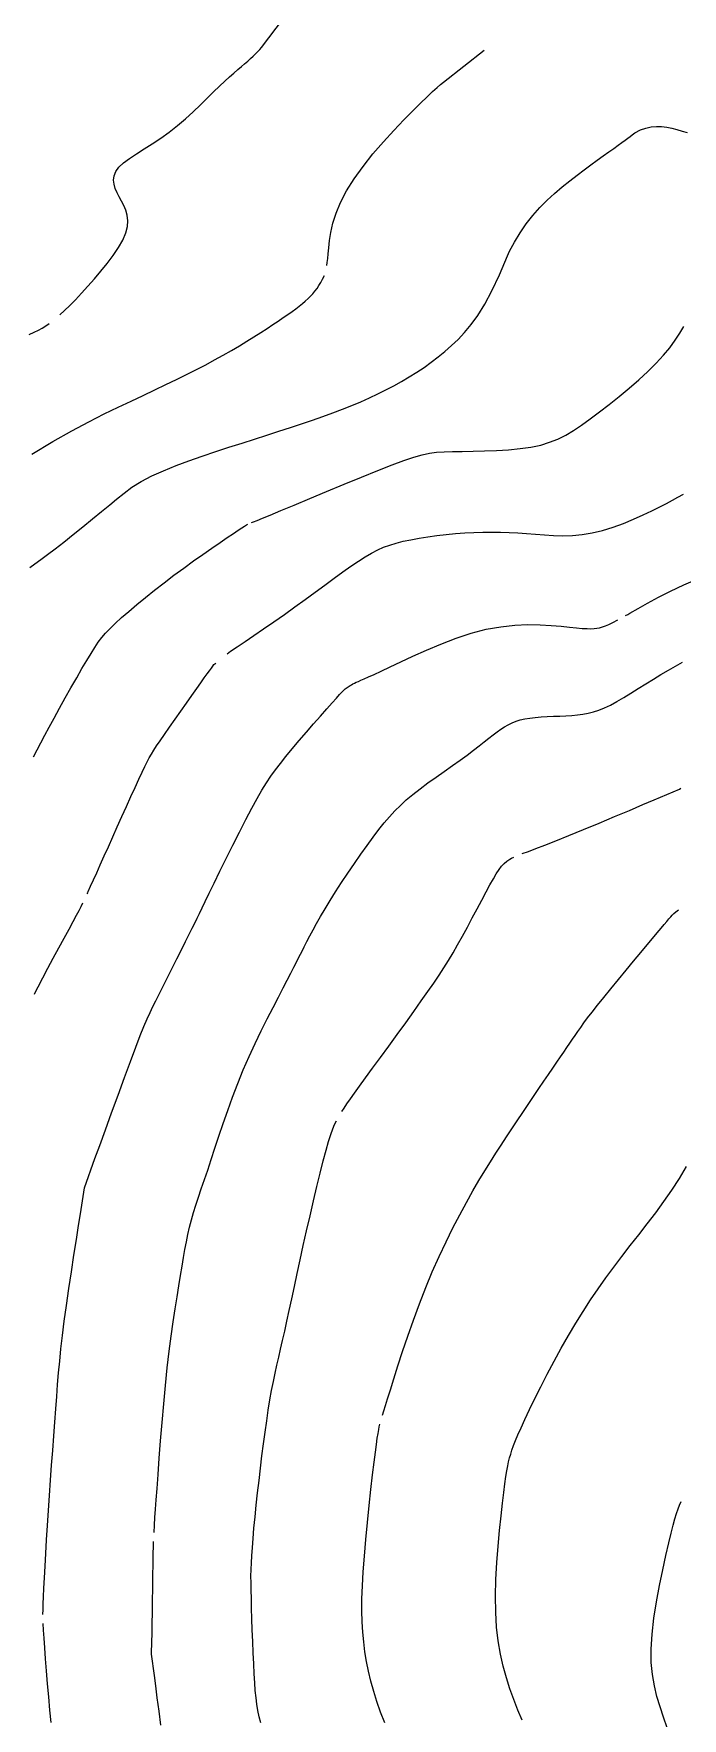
# Model space of a CAD drawing. Header units: millimetres. Extents: x 2235526 to 2245569, y 371981 to 382303.
# Drawn here: x 2243061.7 to 2243186.7, y 378522.7 to 378847.6 of the extents above; entities that cross this region are included whole.
import ezdxf

# ---------------------------------------------------------------- set-up
doc = ezdxf.new("R2010")
doc.units = ezdxf.units.MM
doc.linetypes.add('CONTI', pattern=[0])
for name, color, linetype, transparency in [('145', 10, 'CONTI', 0.7), ('147', 10, 'CONTI', 0.7), ('149', 10, 'CONTI', 0.7), ('151', 10, 'CONTI', 0.7), ('153', 10, 'CONTI', 0.7), ('155', 10, 'CONTI', 0.7), ('157', 10, 'CONTI', 0.7), ('159', 10, 'CONTI', 0.7), ('161', 10, 'CONTI', 0.7), ('163', 10, 'CONTI', 0.7), ('165', 10, 'CONTI', 0.7)]:
    doc.layers.add(name, color=color, linetype=linetype, transparency=transparency)

msp = doc.modelspace()

# ---------------------------------------------------------------- linework, layer by layer
at = {"layer": '145', "elevation": 145}
for points in [[(2243066.75, 378793.34), (2243067.68, 378794.19), (2243068.68, 378795.17), (2243069.77, 378796.27), (2243070.94, 378797.51), (2243072.2, 378798.89), (2243073.44, 378800.27), (2243074.69, 378801.75), (2243075.93, 378803.27), (2243077.08, 378804.8), (2243078.09, 378806.32), (2243078.93, 378807.78), (2243079.52, 378809.14), (2243079.84, 378810.38), (2243079.91, 378811.51), (2243079.78, 378812.55), (2243079.51, 378813.51), (2243079.12, 378814.41), (2243078.68, 378815.26), (2243078.23, 378816.09), (2243077.81, 378816.91), (2243077.47, 378817.73), (2243077.23, 378818.54), (2243077.15, 378819.35), (2243077.25, 378820.16), (2243077.58, 378820.98), (2243078.18, 378821.81), (2243079.06, 378822.64), (2243080.19, 378823.51), (2243081.53, 378824.4), (2243083.01, 378825.35), (2243084.6, 378826.35), (2243086.24, 378827.43), (2243087.87, 378828.59), (2243089.47, 378829.84), (2243091.01, 378831.15), (2243092.48, 378832.5), (2243093.88, 378833.83), (2243095.19, 378835.12), (2243096.42, 378836.34), (2243097.54, 378837.44), (2243098.56, 378838.41), (2243099.48, 378839.25), (2243100.31, 378839.98), (2243101.07, 378840.63), (2243101.76, 378841.21), (2243102.4, 378841.75), (2243102.99, 378842.26), (2243103.55, 378842.76), (2243104.07, 378843.25), (2243104.54, 378843.72), (2243104.97, 378844.15), (2243105.35, 378844.54), (2243105.67, 378844.88), (2243111.33, 378852.38)], [(2243060.85, 378789.55), (2243061.82, 378789.99), (2243062.65, 378790.4), (2243063.4, 378790.81), (2243064.08, 378791.23), (2243064.75, 378791.69)]]:
    msp.add_lwpolyline(points, dxfattribs=at)
at = {"layer": '147', "elevation": 147}
msp.add_lwpolyline([(2243118.22, 378802.87), (2243118.33, 378803.45), (2243118.43, 378804.19), (2243118.52, 378805.12), (2243118.62, 378806.29), (2243118.77, 378807.68), (2243119.02, 378809.26), (2243119.42, 378811.03), (2243120.01, 378812.96), (2243120.86, 378815.04), (2243122.01, 378817.26), (2243123.48, 378819.59), (2243125.22, 378821.98), (2243127.13, 378824.37), (2243129.13, 378826.7), (2243131.14, 378828.91), (2243133.06, 378830.93), (2243134.8, 378832.71), (2243136.31, 378834.2), (2243137.57, 378835.41), (2243138.62, 378836.39), (2243139.48, 378837.16), (2243140.17, 378837.75), (2243140.71, 378838.19), (2243148.59, 378844.39)], dxfattribs=at)
at = {"layer": '147'}
msp.add_lwpolyline([(2243061.4, 378766.49), (2243065.46, 378768.91), (2243069.1, 378770.97), (2243072.37, 378772.72), (2243075.32, 378774.24), (2243078.02, 378775.56), (2243080.51, 378776.73), (2243082.84, 378777.83), (2243085.07, 378778.88), (2243087.21, 378779.9), (2243089.25, 378780.89), (2243091.21, 378781.86), (2243093.09, 378782.81), (2243094.89, 378783.74), (2243096.62, 378784.67), (2243098.27, 378785.58), (2243099.86, 378786.48), (2243101.38, 378787.37), (2243102.83, 378788.25), (2243104.2, 378789.1), (2243105.5, 378789.92), (2243106.72, 378790.71), (2243107.85, 378791.46), (2243108.89, 378792.16), (2243109.85, 378792.82), (2243110.73, 378793.43), (2243111.53, 378794), (2243112.26, 378794.54), (2243112.92, 378795.05), (2243113.53, 378795.54), (2243114.09, 378796.02), (2243114.61, 378796.49), (2243115.09, 378796.95), (2243115.53, 378797.42), (2243115.95, 378797.91), (2243116.35, 378798.42), (2243116.72, 378798.98), (2243117.08, 378799.58), (2243117.43, 378800.23), (2243117.77, 378800.96)], dxfattribs=at)
at = {"layer": '149'}
for points in [[(2243177.57, 378828.43), (2243178.66, 378829), (2243179.72, 378829.38), (2243180.75, 378829.6), (2243181.77, 378829.68), (2243182.77, 378829.65), (2243183.75, 378829.52), (2243184.73, 378829.32), (2243185.71, 378829.07), (2243186.69, 378828.79), (2243187.67, 378828.5)], [(2243080.67, 378760.15), (2243082.48, 378761.24), (2243084.53, 378762.29), (2243086.77, 378763.3), (2243089.17, 378764.27), (2243091.67, 378765.21), (2243094.23, 378766.12), (2243096.82, 378766.98), (2243099.38, 378767.82), (2243101.89, 378768.63), (2243104.32, 378769.41), (2243106.69, 378770.16), (2243108.99, 378770.9), (2243111.22, 378771.62), (2243113.37, 378772.33), (2243115.45, 378773.04), (2243117.46, 378773.74), (2243119.38, 378774.44), (2243121.24, 378775.15), (2243123.03, 378775.87), (2243124.76, 378776.59), (2243126.43, 378777.34), (2243128.05, 378778.1), (2243129.63, 378778.88), (2243131.16, 378779.69), (2243132.66, 378780.52), (2243134.13, 378781.39), (2243135.57, 378782.29), (2243136.97, 378783.23), (2243138.34, 378784.21), (2243139.69, 378785.24), (2243141, 378786.31), (2243142.29, 378787.44), (2243143.55, 378788.62), (2243144.8, 378789.94), (2243146.06, 378791.46), (2243147.34, 378793.25), (2243148.66, 378795.4), (2243150.04, 378797.97), (2243151.49, 378801.05), (2243153.03, 378804.7)]]:
    msp.add_lwpolyline(points, dxfattribs=at)
at = {"layer": '149', "elevation": 149}
for points in [[(2243153.03, 378804.7), (2243153.47, 378805.6), (2243154.43, 378807.39), (2243155.49, 378809.17), (2243156.66, 378810.88), (2243157.93, 378812.5), (2243159.28, 378814.02), (2243160.69, 378815.44), (2243162.13, 378816.77), (2243163.6, 378818.02), (2243165.05, 378819.2), (2243166.47, 378820.3), (2243167.83, 378821.33), (2243169.13, 378822.3), (2243170.36, 378823.19), (2243171.51, 378824.02), (2243172.57, 378824.77), (2243173.53, 378825.45), (2243174.38, 378826.05), (2243175.11, 378826.58), (2243175.74, 378827.04), (2243176.27, 378827.43), (2243176.71, 378827.76), (2243177.06, 378828.04), (2243177.35, 378828.26), (2243177.57, 378828.43)], [(2243060.97, 378744.66), (2243061.96, 378745.36), (2243063.1, 378746.17), (2243064.4, 378747.12), (2243065.88, 378748.24), (2243067.56, 378749.54), (2243069.36, 378750.98), (2243071.23, 378752.49), (2243073.07, 378753.99), (2243074.81, 378755.43), (2243076.39, 378756.73), (2243077.71, 378757.83), (2243080.67, 378760.15)]]:
    msp.add_lwpolyline(points, dxfattribs=at)
at = {"layer": '151', "elevation": 151}
for points in [[(2243103.69, 378753.29), (2243104.11, 378753.44), (2243104.79, 378753.71), (2243105.83, 378754.13), (2243107.34, 378754.74), (2243109.4, 378755.6), (2243111.95, 378756.67), (2243114.93, 378757.92), (2243118.19, 378759.29), (2243121.57, 378760.7), (2243124.9, 378762.07), (2243128.04, 378763.34), (2243130.81, 378764.43), (2243133.1, 378765.29), (2243134.99, 378765.92), (2243136.59, 378766.38), (2243138.02, 378766.68), (2243139.4, 378766.86), (2243140.83, 378766.96), (2243142.44, 378767), (2243144.32, 378767.03), (2243146.41, 378767.06), (2243148.65, 378767.11), (2243150.96, 378767.2), (2243153.27, 378767.34), (2243155.5, 378767.55), (2243157.58, 378767.85), (2243159.46, 378768.25), (2243161.16, 378768.77), (2243162.75, 378769.41), (2243164.27, 378770.17), (2243165.78, 378771.07), (2243167.33, 378772.11), (2243168.98, 378773.29), (2243170.77, 378774.62), (2243172.65, 378776.07), (2243174.58, 378777.61), (2243176.5, 378779.2), (2243178.37, 378780.83), (2243180.13, 378782.45), (2243181.72, 378784.03), (2243183.12, 378785.56), (2243184.32, 378787.02), (2243185.36, 378788.44), (2243186.25, 378789.8), (2243187.02, 378791.13)], [(2243061.73, 378708.11), (2243062.43, 378709.47), (2243063.13, 378710.84), (2243063.88, 378712.28), (2243064.72, 378713.85), (2243065.67, 378715.61), (2243066.72, 378717.5), (2243067.82, 378719.47), (2243068.93, 378721.44), (2243070.03, 378723.35), (2243071.05, 378725.14), (2243071.98, 378726.73), (2243072.79, 378728.07), (2243073.5, 378729.22), (2243074.17, 378730.21), (2243074.86, 378731.12), (2243075.6, 378731.99), (2243076.45, 378732.88), (2243077.47, 378733.86), (2243078.67, 378734.96), (2243080.06, 378736.17), (2243081.6, 378737.48), (2243083.27, 378738.85), (2243085.04, 378740.26), (2243086.88, 378741.7), (2243088.77, 378743.13), (2243090.67, 378744.53), (2243092.55, 378745.89), (2243094.37, 378747.17), (2243096.09, 378748.36), (2243097.66, 378749.44), (2243099.05, 378750.39), (2243100.23, 378751.18), (2243101.16, 378751.8), (2243101.86, 378752.27), (2243102.38, 378752.61), (2243102.74, 378752.85), (2243103, 378753)]]:
    msp.add_lwpolyline(points, dxfattribs=at)
at = {"layer": '153', "elevation": 153}
for points in [[(2243099.05, 378727.96), (2243099.7, 378728.48), (2243100.96, 378729.34), (2243102.48, 378730.36), (2243104.19, 378731.53), (2243106.06, 378732.81), (2243108.04, 378734.17), (2243110.07, 378735.58), (2243112.1, 378737.02), (2243114.09, 378738.46), (2243116.02, 378739.87), (2243117.87, 378741.24), (2243119.65, 378742.55), (2243121.32, 378743.77), (2243122.89, 378744.88), (2243124.33, 378745.87), (2243125.65, 378746.71), (2243126.87, 378747.42), (2243128.04, 378748.02), (2243129.18, 378748.53), (2243130.36, 378748.96), (2243131.6, 378749.34), (2243132.94, 378749.68), (2243134.42, 378749.99), (2243136.01, 378750.28), (2243137.7, 378750.55), (2243139.45, 378750.79), (2243141.24, 378750.99), (2243143.04, 378751.17), (2243144.84, 378751.3), (2243146.59, 378751.39), (2243148.32, 378751.44), (2243150.02, 378751.46), (2243151.71, 378751.44), (2243153.39, 378751.38), (2243155.07, 378751.3), (2243156.75, 378751.18), (2243158.45, 378751.05), (2243160.18, 378750.91), (2243161.93, 378750.8), (2243163.72, 378750.76), (2243165.56, 378750.81), (2243167.45, 378750.98), (2243169.39, 378751.3), (2243171.39, 378751.78), (2243173.42, 378752.41), (2243175.42, 378753.14), (2243177.37, 378753.94), (2243179.21, 378754.76), (2243180.9, 378755.57), (2243182.41, 378756.32), (2243183.71, 378757), (2243184.85, 378757.61), (2243185.9, 378758.2), (2243186.95, 378758.79)], [(2243072.06, 378681.7), (2243072.16, 378681.91), (2243072.26, 378682.13), (2243072.72, 378683.16), (2243073.26, 378684.38), (2243073.89, 378685.78), (2243074.58, 378687.32), (2243075.33, 378689), (2243076.13, 378690.79), (2243076.98, 378692.68), (2243077.86, 378694.63), (2243078.75, 378696.61), (2243079.64, 378698.57), (2243080.49, 378700.45), (2243081.3, 378702.21), (2243082.02, 378703.79), (2243082.65, 378705.15), (2243083.17, 378706.25), (2243083.61, 378707.15), (2243084.02, 378707.92), (2243084.43, 378708.64), (2243084.89, 378709.38), (2243085.44, 378710.22), (2243086.12, 378711.23), (2243086.97, 378712.46), (2243087.94, 378713.86), (2243089, 378715.38), (2243090.1, 378716.95), (2243091.19, 378718.5), (2243092.22, 378719.97), (2243093.16, 378721.29), (2243093.96, 378722.41), (2243094.62, 378723.34), (2243095.17, 378724.11), (2243095.62, 378724.72), (2243095.98, 378725.21), (2243096.27, 378725.6), (2243096.49, 378725.9), (2243096.86, 378726.2)], [(2243061.91, 378662.37), (2243062.25, 378663.05), (2243062.62, 378663.79), (2243063.49, 378665.48), (2243064.48, 378667.34), (2243065.52, 378669.3), (2243066.58, 378671.27), (2243067.61, 378673.16), (2243068.55, 378674.89), (2243069.36, 378676.37), (2243070.01, 378677.56), (2243070.51, 378678.5), (2243070.91, 378679.27), (2243071.24, 378679.94)]]:
    msp.add_lwpolyline(points, dxfattribs=at)
at = {"layer": '155', "elevation": 155}
for points in [[(2243175.81, 378735.35), (2243176.22, 378735.58), (2243176.65, 378735.83), (2243178.23, 378736.74), (2243180.07, 378737.77), (2243182.16, 378738.91), (2243184.5, 378740.09), (2243187.07, 378741.3), (2243189.88, 378742.5), (2243192.91, 378743.64), (2243196.15, 378744.71), (2243199.5, 378745.68), (2243202.86, 378746.56), (2243206.1, 378747.34), (2243209.14, 378748.03), (2243211.84, 378748.6), (2243214.11, 378749.07), (2243219.35, 378750.18), (2243219.37, 378750.2)], [(2243063.53, 378542.73), (2243063.54, 378543.7), (2243063.58, 378544.8), (2243063.64, 378546.15), (2243063.72, 378547.83), (2243063.82, 378549.81), (2243063.94, 378552.05), (2243064.08, 378554.51), (2243064.23, 378557.15), (2243064.39, 378559.92), (2243064.58, 378562.78), (2243064.77, 378565.69), (2243064.98, 378568.61), (2243065.19, 378571.52), (2243065.4, 378574.38), (2243065.61, 378577.17), (2243065.82, 378579.85), (2243066.01, 378582.39), (2243066.19, 378584.78), (2243066.36, 378587.07), (2243066.55, 378589.33), (2243066.76, 378591.61), (2243067, 378593.99), (2243067.29, 378596.54), (2243067.64, 378599.31), (2243068.05, 378602.35), (2243068.51, 378605.57), (2243069, 378608.84), (2243069.49, 378612.04), (2243069.96, 378615.05), (2243070.38, 378617.75), (2243070.74, 378620.01), (2243071.53, 378625.01), (2243073.55, 378630.65), (2243074.47, 378633.2), (2243075.56, 378636.21), (2243076.76, 378639.5), (2243078, 378642.91), (2243079.23, 378646.27), (2243080.39, 378649.4), (2243081.42, 378652.14), (2243082.28, 378654.36), (2243083, 378656.14), (2243083.61, 378657.59), (2243084.17, 378658.82), (2243084.71, 378659.95), (2243085.29, 378661.1), (2243085.94, 378662.38), (2243086.7, 378663.88), (2243087.55, 378665.56), (2243088.44, 378667.34), (2243089.34, 378669.14), (2243090.21, 378670.88), (2243091.01, 378672.5), (2243091.72, 378673.92), (2243092.29, 378675.09), (2243092.78, 378676.08), (2243093.23, 378677), (2243093.68, 378677.93), (2243094.19, 378678.98), (2243094.8, 378680.24), (2243095.57, 378681.82), (2243096.53, 378683.78), (2243097.64, 378686.05), (2243098.86, 378688.51), (2243100.13, 378691.07), (2243101.41, 378693.61), (2243102.65, 378696.02), (2243103.79, 378698.21), (2243104.81, 378700.08), (2243105.72, 378701.68), (2243106.59, 378703.09), (2243107.44, 378704.37), (2243108.32, 378705.6), (2243109.28, 378706.85), (2243110.36, 378708.19), (2243111.58, 378709.67), (2243112.91, 378711.25), (2243114.3, 378712.87), (2243115.68, 378714.47), (2243117.01, 378715.99), (2243118.21, 378717.36), (2243119.25, 378718.53), (2243120.08, 378719.44), (2243120.71, 378720.13), (2243121.18, 378720.63), (2243121.53, 378720.97), (2243121.79, 378721.21), (2243121.99, 378721.37), (2243122.16, 378721.5), (2243122.34, 378721.62), (2243122.53, 378721.75), (2243122.74, 378721.89), (2243122.98, 378722.03), (2243123.25, 378722.18), (2243123.56, 378722.33), (2243123.91, 378722.5), (2243124.31, 378722.68), (2243124.81, 378722.9), (2243125.46, 378723.18), (2243126.29, 378723.54), (2243127.36, 378724.03), (2243128.72, 378724.66), (2243130.42, 378725.46), (2243132.47, 378726.44), (2243134.84, 378727.54), (2243137.46, 378728.72), (2243140.24, 378729.88), (2243143.14, 378730.98), (2243146.07, 378731.95), (2243148.97, 378732.71), (2243151.78, 378733.22), (2243154.46, 378733.51), (2243156.99, 378733.61), (2243159.34, 378733.58), (2243161.47, 378733.46), (2243163.37, 378733.3), (2243165.01, 378733.13), (2243166.37, 378732.99), (2243167.48, 378732.9), (2243168.39, 378732.85), (2243169.13, 378732.83), (2243169.75, 378732.86), (2243170.3, 378732.92), (2243170.81, 378733.02), (2243171.35, 378733.17), (2243171.93, 378733.38), (2243172.59, 378733.66), (2243173.38, 378734.04), (2243174.34, 378734.54)], [(2243065.1, 378521.9), (2243064.86, 378524.32), (2243064.63, 378526.84), (2243064.41, 378529.38), (2243064.21, 378531.87), (2243064.03, 378534.21), (2243063.87, 378536.34), (2243063.74, 378538.16), (2243063.63, 378539.72), (2243063.57, 378540.97)]]:
    msp.add_lwpolyline(points, dxfattribs=at)
at = {"layer": '157', "elevation": 157}
for points in [[(2243084.93, 378558.55), (2243085.01, 378559.97), (2243085.11, 378561.44), (2243085.22, 378563.04), (2243085.36, 378564.88), (2243085.52, 378567.03), (2243085.72, 378569.76), (2243085.95, 378572.86), (2243086.21, 378576.22), (2243086.49, 378579.75), (2243086.8, 378583.34), (2243087.13, 378586.9), (2243087.48, 378590.3), (2243087.85, 378593.49), (2243088.23, 378596.44), (2243088.62, 378599.17), (2243089, 378601.68), (2243089.37, 378604.01), (2243089.72, 378606.14), (2243090.05, 378608.1), (2243090.35, 378609.9), (2243090.63, 378611.57), (2243090.9, 378613.13), (2243091.17, 378614.6), (2243091.46, 378616.03), (2243091.78, 378617.42), (2243092.14, 378618.81), (2243092.54, 378620.23), (2243092.99, 378621.7), (2243093.5, 378623.23), (2243094.04, 378624.85), (2243094.64, 378626.59), (2243095.28, 378628.45), (2243095.96, 378630.46), (2243096.68, 378632.64), (2243097.45, 378634.97), (2243098.27, 378637.41), (2243099.14, 378639.93), (2243100.08, 378642.52), (2243101.07, 378645.13), (2243102.13, 378647.75), (2243103.26, 378650.34), (2243104.42, 378652.87), (2243105.6, 378655.31), (2243106.75, 378657.63), (2243107.87, 378659.8), (2243108.9, 378661.78), (2243109.82, 378663.55), (2243110.62, 378665.08), (2243111.31, 378666.41), (2243111.91, 378667.58), (2243112.44, 378668.63), (2243112.93, 378669.6), (2243113.41, 378670.55), (2243113.89, 378671.51), (2243114.41, 378672.52), (2243114.97, 378673.61), (2243115.58, 378674.76), (2243116.27, 378676.01), (2243117.03, 378677.36), (2243117.89, 378678.81), (2243118.85, 378680.39), (2243119.92, 378682.08), (2243121.07, 378683.87), (2243122.29, 378685.7), (2243123.54, 378687.54), (2243124.78, 378689.33), (2243126, 378691.05), (2243127.17, 378692.64), (2243128.25, 378694.08), (2243129.29, 378695.37), (2243130.3, 378696.57), (2243131.33, 378697.68), (2243132.41, 378698.75), (2243133.56, 378699.8), (2243134.83, 378700.86), (2243136.23, 378701.96), (2243137.73, 378703.08), (2243139.29, 378704.2), (2243140.87, 378705.32), (2243142.43, 378706.42), (2243143.91, 378707.47), (2243145.29, 378708.46), (2243146.52, 378709.38), (2243147.61, 378710.22), (2243148.59, 378710.99), (2243149.48, 378711.7), (2243150.3, 378712.34), (2243151.06, 378712.92), (2243151.78, 378713.44), (2243152.49, 378713.9), (2243153.21, 378714.31), (2243153.94, 378714.67), (2243154.7, 378714.97), (2243155.52, 378715.23), (2243156.4, 378715.44), (2243157.36, 378715.61), (2243158.41, 378715.73), (2243159.54, 378715.82), (2243160.71, 378715.89), (2243161.92, 378715.94), (2243163.12, 378715.99), (2243164.31, 378716.05), (2243165.45, 378716.11), (2243166.54, 378716.21), (2243167.57, 378716.34), (2243168.59, 378716.53), (2243169.61, 378716.78), (2243170.65, 378717.12), (2243171.74, 378717.56), (2243172.9, 378718.11), (2243174.14, 378718.78), (2243175.46, 378719.55), (2243176.84, 378720.4), (2243178.26, 378721.3), (2243179.71, 378722.22), (2243181.17, 378723.13), (2243182.63, 378724.02), (2243184.06, 378724.85), (2243185.46, 378725.63), (2243186.81, 378726.35)], [(2243086.26, 378521.38), (2243085.9, 378524.1), (2243085.57, 378526.68), (2243085.28, 378529.01), (2243085.03, 378530.97), (2243084.46, 378535.12), (2243084.47, 378535.36), (2243084.58, 378539.27), (2243084.6, 378541.02), (2243084.62, 378543.1), (2243084.65, 378545.4), (2243084.68, 378547.8), (2243084.71, 378550.2), (2243084.75, 378552.51), (2243084.79, 378554.6), (2243084.82, 378555.74), (2243084.86, 378556.79)]]:
    msp.add_lwpolyline(points, dxfattribs=at)
at = {"layer": '159', "elevation": 159}
for points in [[(2243155.91, 378689.46), (2243157.08, 378689.89), (2243158.51, 378690.43), (2243160.26, 378691.09), (2243162.37, 378691.92), (2243164.91, 378692.94), (2243167.73, 378694.1), (2243170.71, 378695.34), (2243173.69, 378696.59), (2243176.55, 378697.8), (2243179.14, 378698.9), (2243181.33, 378699.83), (2243186.19, 378701.89), (2243186.46, 378702.08)], [(2243121.12, 378639.7), (2243121.58, 378640.4), (2243122.12, 378641.21), (2243122.78, 378642.16), (2243123.59, 378643.29), (2243124.55, 378644.64), (2243125.72, 378646.25), (2243127.06, 378648.1), (2243128.56, 378650.15), (2243130.16, 378652.35), (2243131.8, 378654.61), (2243133.44, 378656.86), (2243135, 378659.03), (2243136.45, 378661.05), (2243137.73, 378662.86), (2243138.86, 378664.49), (2243139.88, 378666), (2243140.81, 378667.44), (2243141.7, 378668.87), (2243142.56, 378670.32), (2243143.45, 378671.86), (2243144.37, 378673.52), (2243145.32, 378675.27), (2243146.27, 378677.05), (2243147.2, 378678.81), (2243148.1, 378680.5), (2243148.93, 378682.07), (2243149.68, 378683.45), (2243150.33, 378684.62), (2243150.9, 378685.59), (2243151.42, 378686.38), (2243151.91, 378687.03), (2243152.4, 378687.56), (2243152.91, 378687.99), (2243153.48, 378688.37), (2243153.86, 378688.58), (2243154.29, 378688.79)], [(2243105.49, 378521.83), (2243105.19, 378523.03), (2243104.95, 378524.22), (2243104.75, 378525.42), (2243104.59, 378526.69), (2243104.45, 378528.06), (2243104.34, 378529.59), (2243104.24, 378531.31), (2243104.14, 378533.24), (2243104.04, 378535.34), (2243103.96, 378537.53), (2243103.87, 378539.75), (2243103.8, 378541.91), (2243103.74, 378543.95), (2243103.69, 378545.81), (2243103.65, 378547.42), (2243103.63, 378548.84), (2243103.62, 378550.15), (2243103.64, 378551.41), (2243103.69, 378552.69), (2243103.77, 378554.08), (2243103.88, 378555.64), (2243104.03, 378557.42), (2243104.2, 378559.41), (2243104.41, 378561.56), (2243104.64, 378563.83), (2243104.9, 378566.19), (2243105.17, 378568.58), (2243105.45, 378570.98), (2243105.74, 378573.35), (2243106.03, 378575.66), (2243106.34, 378577.91), (2243106.65, 378580.07), (2243106.96, 378582.14), (2243107.28, 378584.1), (2243107.6, 378585.93), (2243107.93, 378587.64), (2243108.26, 378589.25), (2243108.61, 378590.8), (2243108.96, 378592.35), (2243109.33, 378593.93), (2243109.71, 378595.58), (2243110.12, 378597.36), (2243110.55, 378599.28), (2243111, 378601.37), (2243111.48, 378603.6), (2243111.99, 378605.97), (2243112.53, 378608.48), (2243113.1, 378611.11), (2243113.7, 378613.87), (2243114.35, 378616.73), (2243115.01, 378619.63), (2243115.68, 378622.5), (2243116.34, 378625.27), (2243116.97, 378627.87), (2243117.56, 378630.22), (2243118.1, 378632.26), (2243118.58, 378633.94), (2243119, 378635.28), (2243119.38, 378636.36), (2243119.73, 378637.22), (2243120.07, 378637.94)]]:
    msp.add_lwpolyline(points, dxfattribs=at)
at = {"layer": '161', "elevation": 161}
for points in [[(2243128.95, 378581.18), (2243129.2, 378581.98), (2243129.52, 378583.01), (2243129.94, 378584.35), (2243130.48, 378586.06), (2243131.14, 378588.18), (2243131.93, 378590.66), (2243132.83, 378593.42), (2243133.83, 378596.39), (2243134.91, 378599.5), (2243136.07, 378602.65), (2243137.3, 378605.79), (2243138.57, 378608.84), (2243139.89, 378611.79), (2243141.22, 378614.61), (2243142.55, 378617.29), (2243143.87, 378619.83), (2243145.15, 378622.21), (2243146.38, 378624.41), (2243147.56, 378626.43), (2243148.68, 378628.3), (2243149.76, 378630.04), (2243150.8, 378631.68), (2243151.84, 378633.27), (2243152.86, 378634.82), (2243153.9, 378636.37), (2243154.95, 378637.95), (2243156.01, 378639.53), (2243157.07, 378641.11), (2243158.1, 378642.65), (2243159.1, 378644.15), (2243160.06, 378645.57), (2243160.96, 378646.89), (2243161.78, 378648.11), (2243162.54, 378649.22), (2243163.25, 378650.25), (2243163.89, 378651.19), (2243164.5, 378652.06), (2243165.06, 378652.88), (2243165.59, 378653.66), (2243166.09, 378654.4), (2243166.61, 378655.15), (2243167.16, 378655.93), (2243167.78, 378656.8), (2243168.5, 378657.77), (2243169.36, 378658.9), (2243170.39, 378660.21), (2243171.61, 378661.72), (2243172.97, 378663.4), (2243174.42, 378665.16), (2243175.9, 378666.96), (2243177.35, 378668.71), (2243178.73, 378670.37), (2243179.97, 378671.85), (2243181.03, 378673.12), (2243181.91, 378674.19), (2243182.65, 378675.07), (2243183.26, 378675.79), (2243183.76, 378676.39), (2243184.17, 378676.87), (2243184.52, 378677.27), (2243184.82, 378677.6), (2243185.13, 378677.91), (2243185.52, 378678.24), (2243186.04, 378678.63)], [(2243129.4, 378521.86), (2243128.6, 378523.91), (2243127.9, 378525.93), (2243127.28, 378527.91), (2243126.75, 378529.86), (2243126.29, 378531.78), (2243125.9, 378533.68), (2243125.59, 378535.57), (2243125.34, 378537.45), (2243125.15, 378539.36), (2243125.04, 378541.35), (2243124.99, 378543.46), (2243125.01, 378545.74), (2243125.09, 378548.24), (2243125.25, 378550.98), (2243125.48, 378554.01), (2243125.76, 378557.21), (2243126.07, 378560.5), (2243126.4, 378563.74), (2243126.74, 378566.84), (2243127.06, 378569.67), (2243127.36, 378572.12), (2243127.59, 378574.03), (2243127.79, 378575.55), (2243127.96, 378576.74), (2243128.1, 378577.67), (2243128.23, 378578.38), (2243128.34, 378578.95), (2243128.45, 378579.42)]]:
    msp.add_lwpolyline(points, dxfattribs=at)
at = {"layer": '163', "elevation": 163}
msp.add_lwpolyline([(2243155.91, 378522.39), (2243155.08, 378524.32), (2243154.28, 378526.32), (2243153.53, 378528.38), (2243152.84, 378530.51), (2243152.22, 378532.75), (2243151.69, 378535.12), (2243151.27, 378537.63), (2243150.96, 378540.32), (2243150.78, 378543.2), (2243150.75, 378546.29), (2243150.83, 378549.5), (2243151.01, 378552.74), (2243151.25, 378555.93), (2243151.53, 378558.96), (2243151.83, 378561.75), (2243152.11, 378564.21), (2243152.35, 378566.26), (2243152.57, 378567.94), (2243152.76, 378569.32), (2243152.94, 378570.45), (2243153.11, 378571.39), (2243153.28, 378572.2), (2243153.46, 378572.94), (2243153.67, 378573.68), (2243153.91, 378574.45), (2243154.22, 378575.3), (2243154.6, 378576.27), (2243155.08, 378577.41), (2243155.68, 378578.76), (2243156.42, 378580.36), (2243157.32, 378582.24), (2243158.34, 378584.36), (2243159.49, 378586.66), (2243160.73, 378589.09), (2243162.04, 378591.58), (2243163.4, 378594.09), (2243164.79, 378596.55), (2243166.2, 378598.91), (2243167.61, 378601.19), (2243169.05, 378603.39), (2243170.51, 378605.54), (2243172, 378607.65), (2243173.53, 378609.72), (2243175.1, 378611.79), (2243176.71, 378613.87), (2243178.35, 378615.95), (2243179.99, 378618.06), (2243181.62, 378620.19), (2243183.21, 378622.36), (2243184.74, 378624.57), (2243186.19, 378626.82), (2243187.54, 378629.12)], dxfattribs=at)
at = {"layer": '165', "elevation": 165}
msp.add_lwpolyline([(2243183.84, 378520.87), (2243183.14, 378522.95), (2243182.47, 378524.95), (2243181.87, 378526.95), (2243181.36, 378528.99), (2243180.99, 378531.15), (2243180.77, 378533.49), (2243180.74, 378536.08), (2243180.93, 378538.96), (2243181.29, 378542.03), (2243181.78, 378545.2), (2243182.35, 378548.35), (2243182.97, 378551.36), (2243183.58, 378554.14), (2243184.15, 378556.57), (2243184.6, 378558.44), (2243184.99, 378559.97), (2243185.32, 378561.21), (2243185.63, 378562.24), (2243185.92, 378563.09), (2243186.22, 378563.85), (2243186.53, 378564.55)], dxfattribs=at)

doc.saveas('drawing.dxf')
